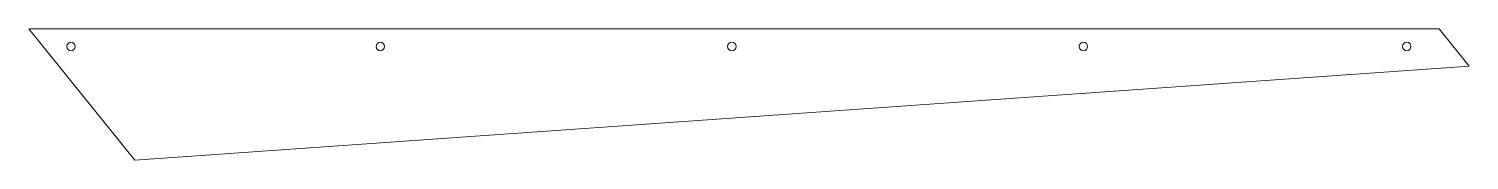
# Model space of a CAD drawing. Header units: millimetres. Extents: x 0 to 1024, y -93 to 0.
import ezdxf

# ---------------------------------------------------------------- set-up
doc = ezdxf.new("R2010")
doc.units = ezdxf.units.MM
doc.layers.add('Pocket', color=7, linetype='CONTINUOUS', lineweight=5, true_color=0xffffff)

msp = doc.modelspace()

# ---------------------------------------------------------------- linework, layer by layer
at = {"layer": 'Pocket'}
for p, q in [((0, 0), (0, 0)), ((0, 0), (1003, 0)), ((0, 0), (1003, 0)), ((0, 0), (0, 0)), ((0, 0), (75.5184, -93.2575)), ((0, 0), (75.5184, -93.2575)), ((0, 0), (1003, 0)), ((0, 0), (75.5184, -93.2575)), ((0, 0), (1003, 0)), ((0, 0), (75.5184, -93.2575)), ((1003, 0), (1003, 0)), ((1003, 0), (1003, 0)), ((1003, 0), (1024.4, -26.423)), ((1003, 0), (1024.4, -26.423)), ((1003, 0), (1024.4, -26.423)), ((1003, 0), (1024.4, -26.423)), ((33, -12.5), (33, -12.5)), ((33, -12.5), (33, -12.5)), ((253, -12.5), (253, -12.5)), ((253, -12.5), (253, -12.5)), ((503, -12.5), (503, -12.5)), ((503, -12.5), (503, -12.5)), ((753, -12.5), (753, -12.5)), ((753, -12.5), (753, -12.5)), ((983, -12.5), (983, -12.5)), ((983, -12.5), (983, -12.5)), ((75.5184, -93.2575), (1024.4, -26.423)), ((75.5184, -93.2575), (1024.4, -26.423)), ((75.5184, -93.2575), (1024.4, -26.423)), ((75.5184, -93.2575), (1024.4, -26.423)), ((1024.4, -26.423), (1024.4, -26.423)), ((1024.4, -26.423), (1024.4, -26.423)), ((75.5184, -93.2575), (75.5184, -93.2575)), ((75.5184, -93.2575), (75.5184, -93.2575))]:
    msp.add_line(p, q, dxfattribs=at)
for centre in [(30, -12.5), (30, -12.5), (30, -12.5), (30, -12.5), (250, -12.5), (250, -12.5), (250, -12.5), (250, -12.5), (500, -12.5), (500, -12.5), (500, -12.5), (500, -12.5), (750, -12.5), (750, -12.5), (750, -12.5), (750, -12.5), (980, -12.5), (980, -12.5), (980, -12.5), (980, -12.5)]:
    msp.add_circle(centre, 3, dxfattribs=at)

doc.saveas('drawing.dxf')
